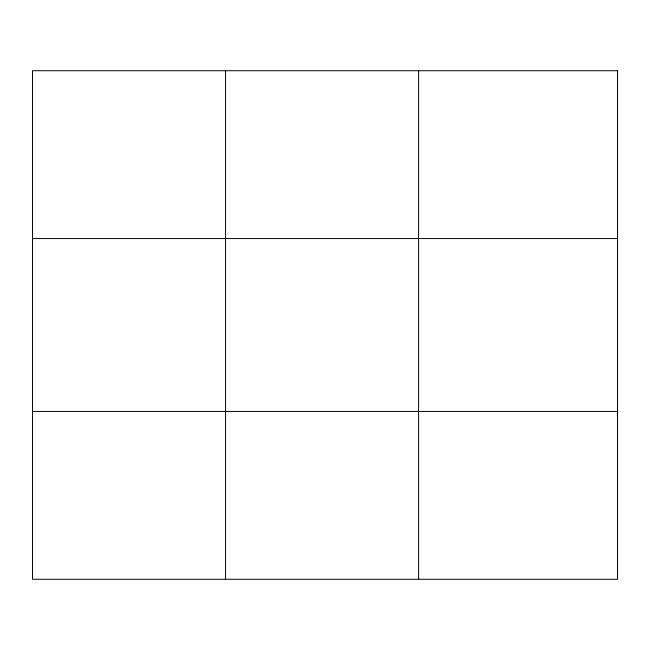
<?xml version="1.0" encoding="UTF-8"?>
<svg xmlns="http://www.w3.org/2000/svg" width="650" height="650" viewBox="0 0 650 650"><rect width="100%" height="100%" fill="white"/><g stroke="black" fill="none" stroke-linecap="round" stroke-linejoin="round"><path stroke-width="0.97" d="M225.55 579.272L225.55 70.728M418.6 579.272L418.6 70.728M32.5 238.55L617.5 238.55M32.5 411.45L617.5 411.45M617.5 70.728L617.5 579.272L32.5 579.272L32.5 70.728L617.5 70.728"/></g></svg>
